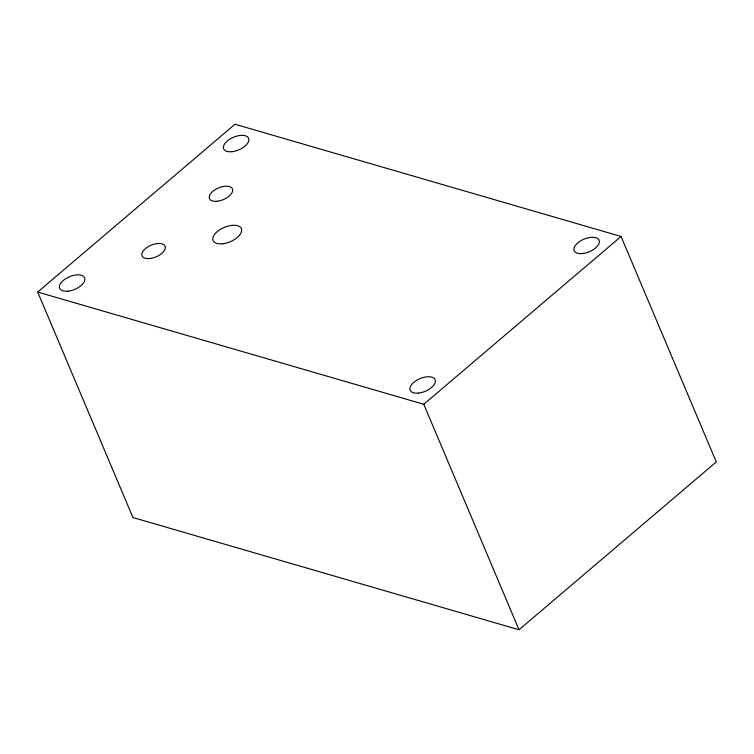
<?xml version="1.0" encoding="UTF-8"?>
<svg xmlns="http://www.w3.org/2000/svg" width="754" height="754" viewBox="0 0 754 754"><rect width="100%" height="100%" fill="white"/><g stroke="black" fill="none" stroke-linecap="round" stroke-linejoin="round"><path stroke-width="1.13" d="M37.7 292.052L234.994 124.24L621.06 236.473L716.3 461.948L519.006 629.76L132.94 517.527L37.7 292.052L423.767 404.285L519.006 629.76M423.767 404.285L621.06 236.473M232.015 151.695A13.553 6.861 -22.9 0 0 248.641 138.387A13.553 6.861 -22.9 0 0 227.708 140.621A13.553 6.861 -22.9 0 0 232.015 151.695M68.02 291.185A13.553 6.861 -22.9 0 0 84.646 277.877A13.553 6.861 -22.9 0 0 63.704 280.111A13.553 6.861 -22.9 0 0 68.02 291.185M418.527 393.088A13.553 6.861 -22.9 0 0 435.152 379.78A13.553 6.861 -22.9 0 0 414.219 382.014A13.553 6.861 -22.9 0 0 418.527 393.088M582.531 253.589A13.553 6.861 -22.9 0 0 599.157 240.29A13.553 6.861 -22.9 0 0 578.224 242.524A13.553 6.861 -22.9 0 0 582.531 253.589M149.82 258.518A12.479 6.315 -22.9 0 0 165.126 246.266A12.479 6.315 -22.9 0 0 145.852 248.32A12.479 6.315 -22.9 0 0 149.82 258.518M217.161 201.243A12.479 6.315 -22.9 0 0 232.477 188.981A12.479 6.315 -22.9 0 0 213.194 191.045A12.479 6.315 -22.9 0 0 217.161 201.243M222.59 243.768A15.334 7.757 -22.9 0 0 241.403 228.707A15.334 7.757 -22.9 0 0 217.718 231.233A15.334 7.757 -22.9 0 0 222.59 243.768"/></g></svg>
